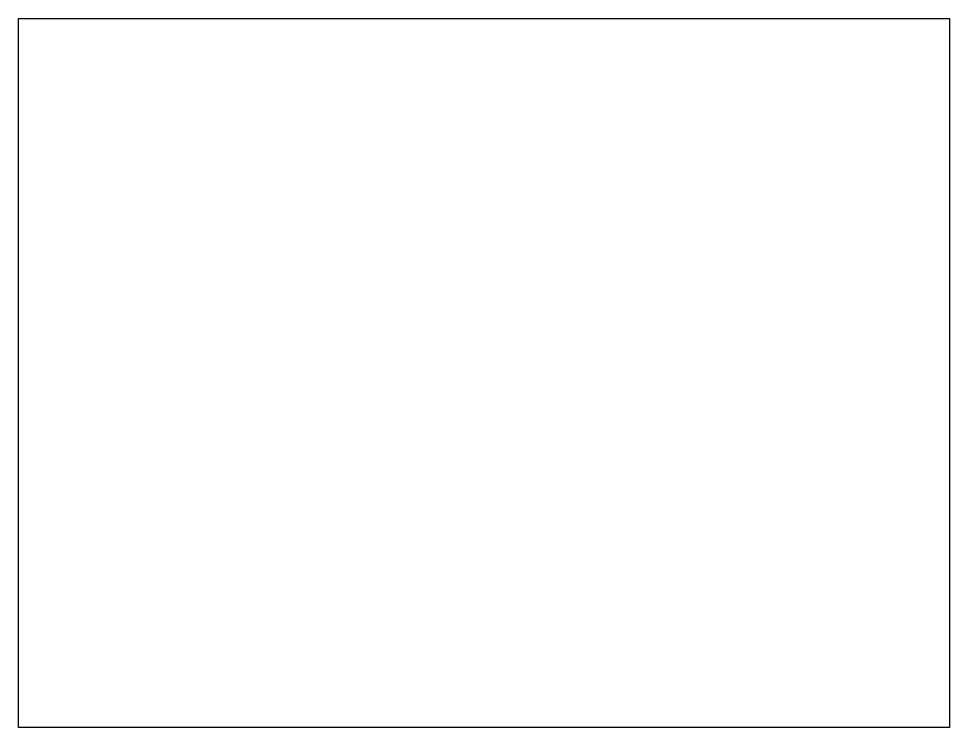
# Paper-space layout 'JIC C Title Block' of a CAD drawing. Header units: inches. Extents: x 0 to 21, y 0 to 16.
import ezdxf

# ---------------------------------------------------------------- set-up
doc = ezdxf.new("R2010")
doc.units = ezdxf.units.IN
doc.header["$MEASUREMENT"] = 0
doc.layers.add('Viewport', color=7, linetype='Continuous')

psp = doc.layouts.new('JIC C Title Block')

# ---------------------------------------------------------------- linework, layer by layer
at = {"layer": 'Viewport'}
psp.add_lwpolyline([(0.003, 15.989), (21.003, 15.989), (21.003, 15.989), (21.003, 15.989), (21.003, -0.011), (21.003, -0.011), (21.003, -0.011), (0.003, -0.011)], close=True, dxfattribs=at)

# ---------------------------------------------------------------- viewports
vp = psp.add_viewport(center=(10.503, 7.989), size=(21, 16), view_center_point=(10.5, 8), view_height=16, dxfattribs=at)
vp.dxf.flags = 0x10000  # cut along an outline
vp.dxf.clipping_boundary_handle = psp.add_lwpolyline([(0.003, 15.989), (21.003, 15.989), (21.003, 15.989), (21.003, 15.989), (21.003, -0.011), (21.003, -0.011), (21.003, -0.011), (0.003, -0.011)], format="xyb", close=True, dxfattribs={"invisible": 1}).dxf.handle

doc.saveas('drawing.dxf')
